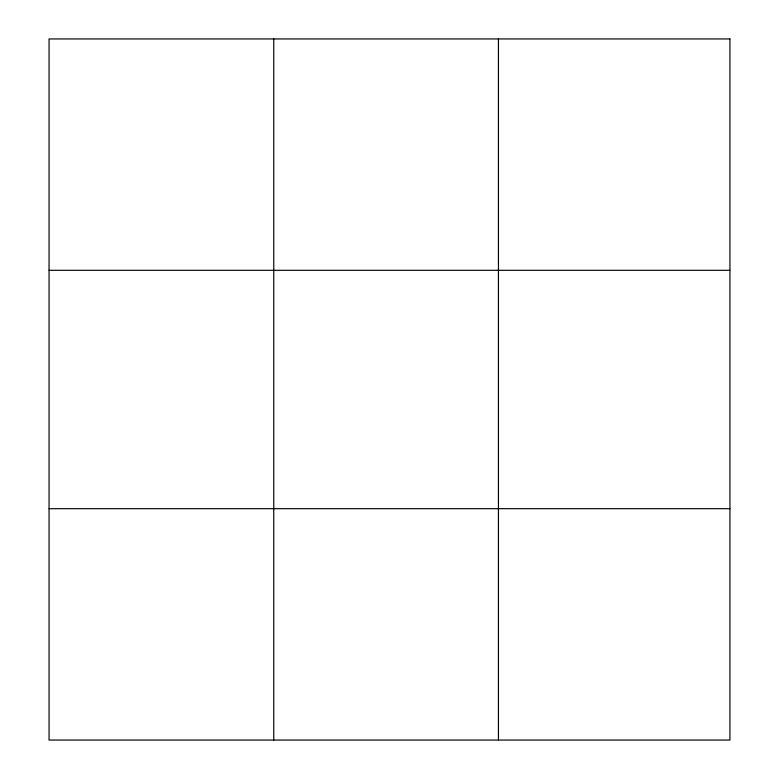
<?xml version="1.0" encoding="UTF-8"?>
<svg xmlns="http://www.w3.org/2000/svg" width="779" height="779" viewBox="0 0 779 779"><rect width="100%" height="100%" fill="white"/><g stroke="black" fill="none" stroke-linecap="round" stroke-linejoin="round"><path stroke-width="1.17" d="M273.75 740.05L273.75 38.95M498.443 740.05L498.443 38.95M49.058 270.313L729.942 270.313M49.058 508.687L729.942 508.687M729.942 38.95L729.942 740.05L49.058 740.05L49.058 38.95L729.942 38.95"/></g></svg>
